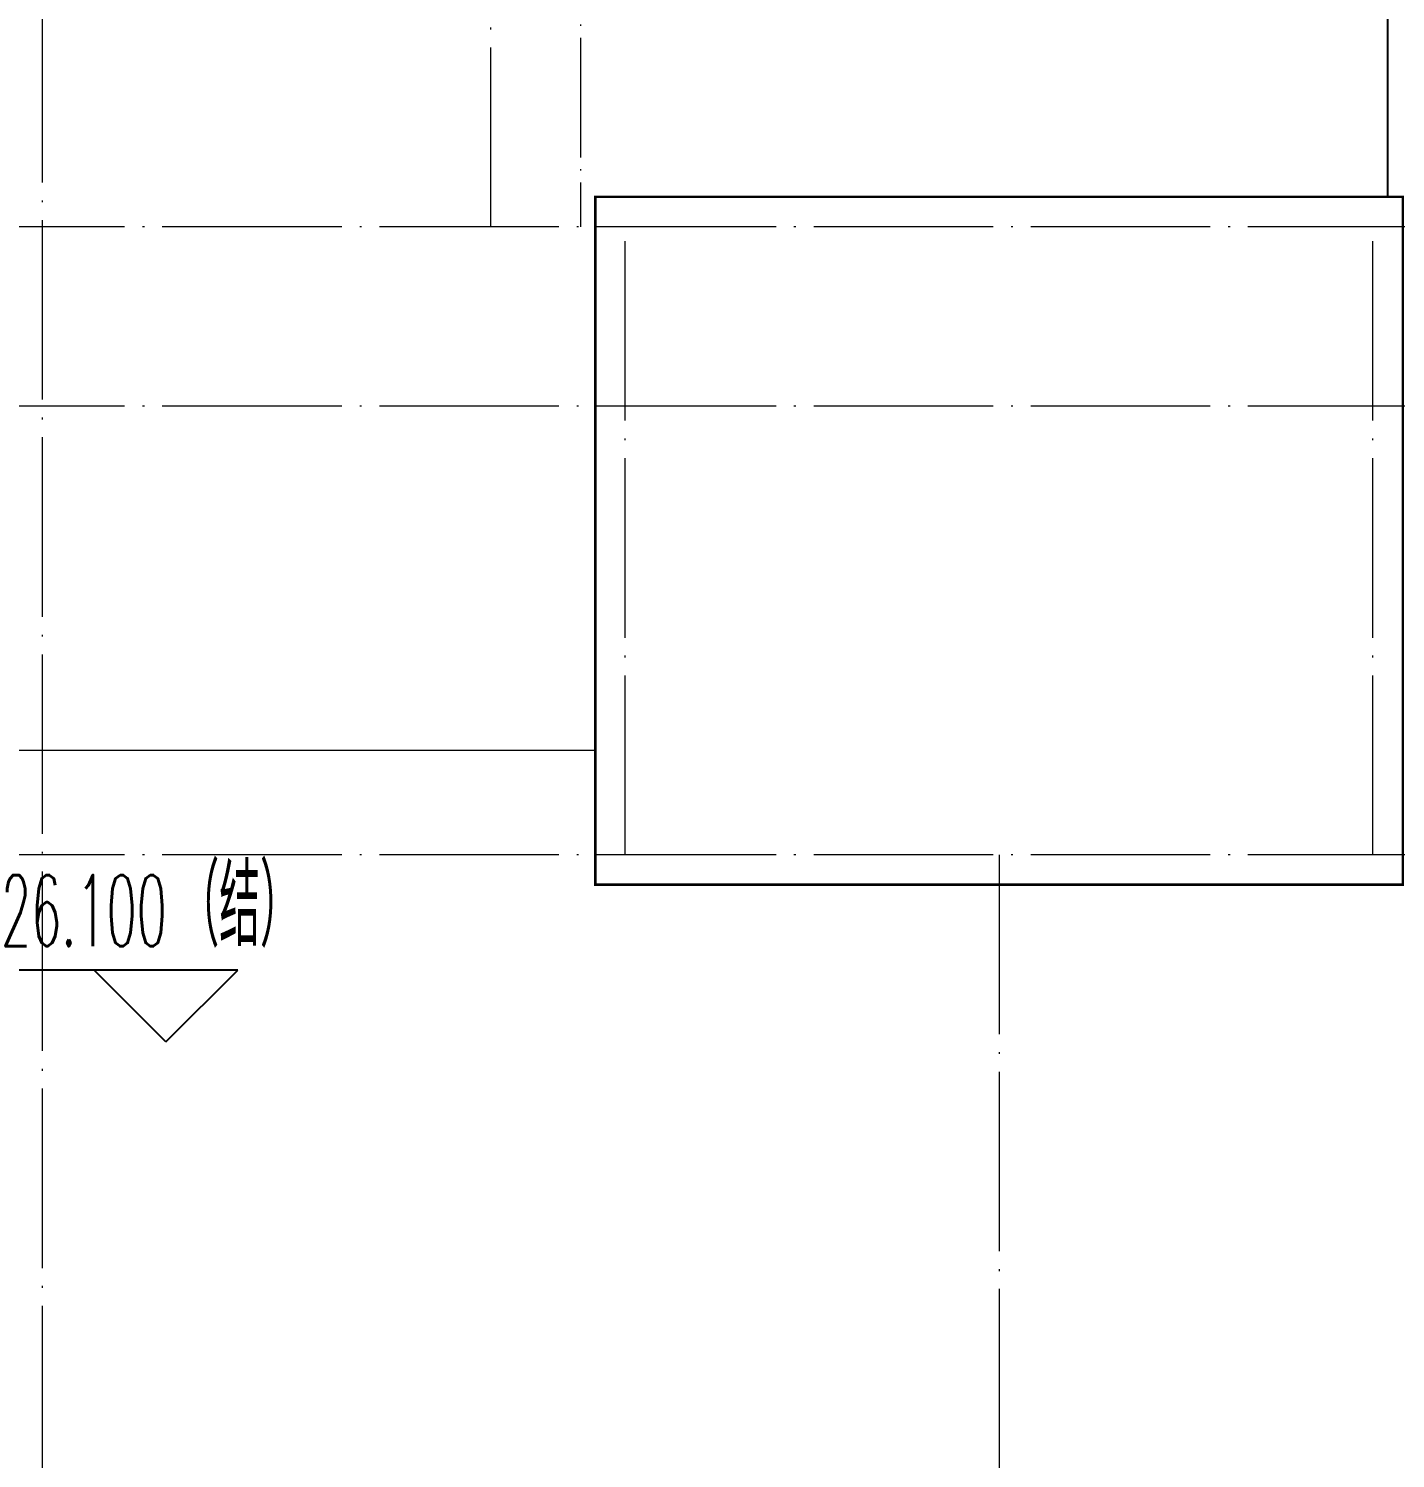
# Model space of a CAD drawing. Extents: x -518115 to 389031, y -231062 to 1628073.
# Drawn here: x 47572 to 52142, y 212188 to 216970 of the extents above; entities that cross this region are included whole.
import ezdxf

# ---------------------------------------------------------------- set-up
doc = ezdxf.new("R2010")
doc.units = 0
doc.header["$LTSCALE"] = 1000
doc.header["$MEASUREMENT"] = 0
doc.linetypes.add('DOTE', pattern=[2.42, 2, -0.2, 0.02, -0.2])
for name, color, linetype in [('$RECOVER_210609100354-0', 7, 'Continuous'), ('DIM_ELEV', 3, 'Continuous'), ('ROOF', 183, 'Continuous')]:
    doc.layers.add(name, color=color, linetype=linetype)
doc.layers.add('DOTE', color=19, linetype='DOTE', lineweight=9)
doc.layers.add('平面-排水沟', color=86, linetype='Continuous', lineweight=15)
doc.styles.add('_TCH_DIM', font='SIMPLEX.shx', dxfattribs={"width": 0.7, "bigfont": 'GBCBIG.shx'})

# ---------------------------------------------------------------- blocks, each defined once
blk = doc.blocks.new('GDGDGDSDA')
at = {"layer": 'DOTE', "linetype": 'DOTE', "ltscale": 0.3}
for p, q in [((453635, 370658.3), (453634.8, 359558.3)), ((455134.8, 368458.3), (455134.8, 370058.3)), ((471334.8, 368458.3), (417334.8, 368458.3)), ((455584.8, 366358.3), (455584.8, 368458.3)), ((458084.8, 366358.3), (458084.8, 368458.3)), ((471334.8, 367858.3), (417334.8, 367858.3)), ((471334.8, 366358.3), (417334.8, 366358.3)), ((456834.8, 366358.3), (456834.8, 359558.3))]:
    blk.add_line(p, q, dxfattribs=at)

msp = doc.modelspace()

# ---------------------------------------------------------------- linework, layer by layer
at = {"layer": '$RECOVER_210609100354-0', "color": 30, "const_width": 8}
msp.add_lwpolyline([(52166.6, 216407), (49466.6, 216407), (49466.6, 214107), (52166.6, 214107)], close=True, dxfattribs=at)
at = {"layer": 'DIM_ELEV'}
for p, q in [((48270.7, 213821), (47378.4, 213821)), ((48030.7, 213581), (47790.7, 213821)), ((48030.7, 213581), (48270.7, 213821))]:
    msp.add_line(p, q, dxfattribs=at)
at = {"layer": 'DOTE', "ltscale": 0.2}
msp.add_line((49416.6, 217907.3), (49416.6, 216307), dxfattribs=at)
at = {"layer": 'ROOF', "ltscale": 0.8}
msp.add_lwpolyline([(52116.6, 216407), (52116.6, 220407), (52916.6, 220407)], dxfattribs=at)
at = {"layer": '平面-排水沟'}
msp.add_line((41266.6, 214557.2), (49466.6, 214557.2), dxfattribs=at)

# ---------------------------------------------------------------- block references
msp.add_blockref('GDGDGDSDA', (-406018.2, -152151.3))

# ---------------------------------------------------------------- texts
at = {"layer": 'DIM_ELEV', "color": 7, "style": '_TCH_DIM'}
for s, height, width, p in [('（结）', 270.07, 0.7, (48072.9, 213901.1)), ('26.100', 238, 0.494118, (47479.3, 213901.1))]:
    msp.add_text(s, height=height, dxfattribs=dict(at, width=width)).set_placement(p)

doc.saveas('drawing.dxf')
